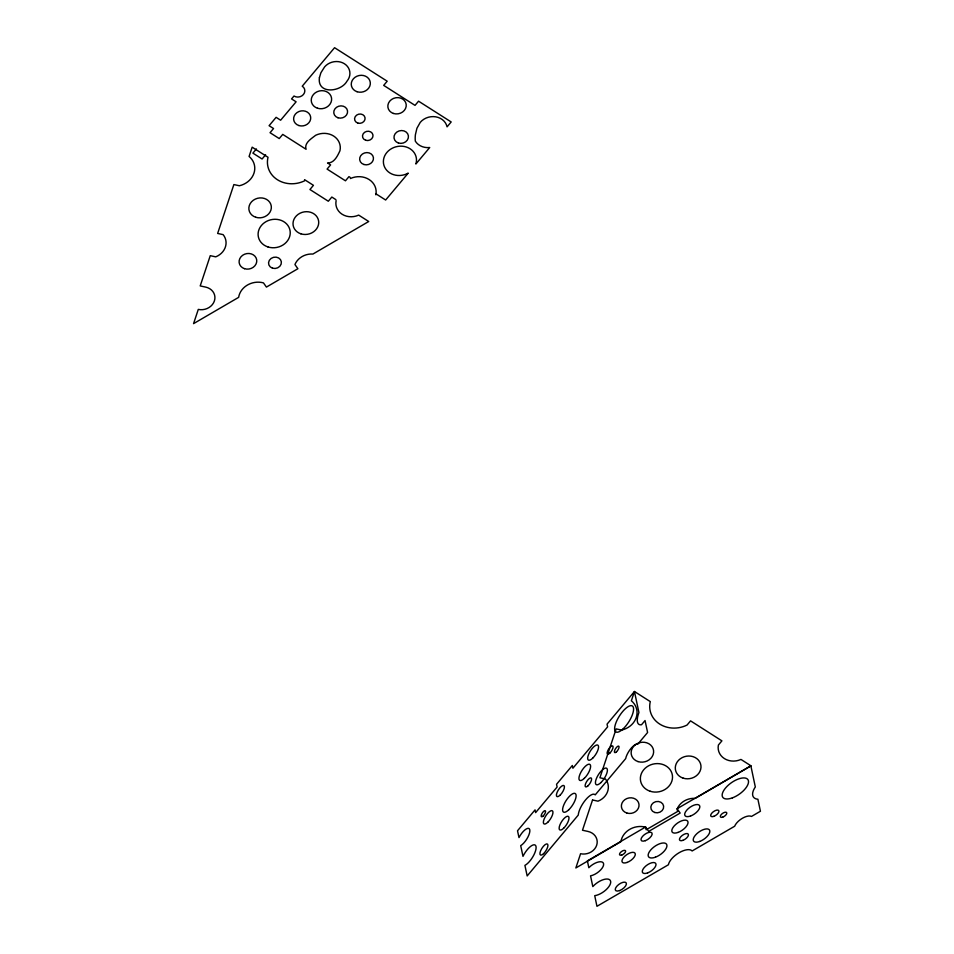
<?xml version="1.0" encoding="UTF-8"?>
<svg xmlns="http://www.w3.org/2000/svg" width="954" height="954" viewBox="0 0 954 954"><rect width="100%" height="100%" fill="white"/><g stroke="black" fill="none" stroke-linecap="round" stroke-linejoin="round"><path stroke-width="1.43" d="M256.399 148.955L252.893 153.129L262.088 158.996L265.594 154.81M350.094 177.337L348.973 176.633L345.467 180.807L327.079 169.085L330.597 164.911L327.556 162.967C334.174 163.229 337.585 155.836 339.958 150.744A17.196 15.073 -12.1 0 0 333.661 136.052A17.196 15.073 -12.1 0 0 315.691 135.265C311.541 138.533 303.921 143.028 306.079 149.277L282.742 134.395L279.236 138.569L270.042 132.701L273.548 128.528L269.088 125.689L276.111 117.33L280.631 120.216L296.098 101.804L291.566 98.918L293.999 96.02A6.761 5.927 -12.1 0 0 303.432 94.506A6.761 5.927 -12.1 0 0 302.239 86.206L334.568 47.7L387.193 81.209L383.687 85.383L415.026 105.381L418.556 101.184L451.182 121.957L447.068 126.858A15.216 13.332 -12.1 0 0 435.751 116.829A15.216 13.332 -12.1 0 0 420.225 122.398L416.922 128.289L415.407 134.693A38.828 34.022 -12.1 0 0 415.324 141.156A15.216 13.332 -12.1 0 0 429.705 147.536L415.884 164.005A16.635 14.572 -12.1 0 0 400.036 146.177A16.635 14.572 -12.1 0 0 383.937 165.364A16.635 14.572 -12.1 0 0 408.217 173.127L385.643 200.018L375.602 193.602M304.541 179.65L313.437 185.326L309.931 189.512L328.319 201.234L331.825 197.049L335.891 199.648M304.767 180.723A25.853 22.657 -12.1 0 1 277.387 179.722A25.853 22.657 -12.1 0 1 268.014 157.279L252.166 147.178L249.089 156.444A19.39 16.993 -12.1 0 1 253.967 173.211A19.39 16.993 -12.1 0 1 239.359 185.756L233.873 184.563L217.643 233.444L223.129 234.636A16.564 14.513 -12.1 0 1 215.747 256.853L210.262 255.672L200.209 285.926L205.694 287.106A12.998 11.388 -12.1 0 1 214.388 300.939A12.998 11.388 -12.1 0 1 198.289 309.406L193.567 323.633L238.643 297.35A18.686 16.373 -12.1 0 1 263.459 282.885L266.428 287.082L297.887 268.73L294.929 264.532A16.981 14.882 -12.1 0 1 312.936 254.038L368.721 221.507L358.68 215.103A16.158 14.155 -12.1 0 1 342.081 214.233A16.158 14.155 -12.1 0 1 336.118 200.71M350.356 178.541A18.269 16.003 -12.1 0 1 369.115 179.531A18.269 16.003 -12.1 0 1 375.864 194.819M319.411 77.668C317.026 94.637 340.852 92.192 346.958 81.209A14.227 12.462 -12.1 0 0 344.43 63.751A14.227 12.462 -12.1 0 0 324.587 66.935L320.89 72.778L319.411 77.668M592.541 799.989L582.489 830.242L587.974 831.435A12.998 11.388 -12.1 0 1 596.667 845.268A12.998 11.388 -12.1 0 1 580.569 853.735L575.846 867.961L620.923 841.678A18.686 16.373 -12.1 0 1 645.739 827.201L648.708 831.399L680.166 813.058L677.209 808.861A16.981 14.882 -12.1 0 1 695.216 798.367L751.001 765.835L740.96 759.432A16.158 14.155 -12.1 0 1 724.36 758.561A16.158 14.155 -12.1 0 1 718.398 745.038L721.904 740.853L690.553 720.866L687.047 725.052A25.853 22.657 -12.1 0 1 659.667 724.05A25.853 22.657 -12.1 0 1 650.294 701.607L634.446 691.507L607.042 724.146L607.626 726.853L572.901 768.208L572.328 765.502L556.54 784.307L557.112 787.014L535.623 812.605L535.051 809.898L517.521 830.767L518.988 837.588A10.411 3.744 -57.5 0 1 527.502 828.43A10.411 3.744 -57.5 0 1 528.886 834.929A10.411 3.744 -57.5 0 1 520.705 845.649L522.983 856.358A12.223 4.4 -57.5 0 1 533.203 844.934A12.223 4.4 -57.5 0 1 534.872 852.757A12.223 4.4 -57.5 0 1 524.915 865.373L527.168 875.939L578.255 815.086A14.334 5.152 -57.5 0 1 585.637 799.822A14.334 5.152 -57.5 0 1 595.224 794.873L625.657 758.633A10.744 3.864 -57.5 0 1 631.023 748.389A10.744 3.864 -57.5 0 1 637.689 744.287L647.599 732.493L645.047 720.544L641.541 724.73A20.654 7.429 -57.5 0 1 638.93 712.519L634.446 691.507L631.369 700.773A19.39 16.993 -12.1 0 1 636.246 717.539A19.39 16.993 -12.1 0 1 621.638 730.084L616.153 728.892L599.911 777.772L605.408 778.965A16.564 14.513 -12.1 0 1 598.027 801.181L592.541 799.989M645.56 827.046L587.39 860.878L588.833 867.746A10.411 4.71 -35.2 0 1 600.674 861.736A10.411 4.71 -35.2 0 1 602.046 868.271A10.411 4.71 -35.2 0 1 590.538 875.844L592.816 886.612A12.223 5.533 -35.2 0 1 607.042 879.004A12.223 5.533 -35.2 0 1 608.7 886.874A12.223 5.533 -35.2 0 1 594.724 895.675L596.954 906.3L668.396 864.765A14.334 6.487 -35.2 0 1 679.165 852.685A14.334 6.487 -35.2 0 1 692.115 850.968L734.652 826.236A10.744 4.865 -35.2 0 1 742.427 818.246A10.744 4.865 -35.2 0 1 751.49 816.445L760.433 811.246L757.893 799.237A20.654 9.349 -35.2 0 1 755.318 786.967L750.858 765.823L677.042 808.754L677.614 811.472L646.144 829.777L645.56 827.046M654.754 812.498A6.463 5.664 -12.1 0 0 663.626 806.094A6.463 5.664 -12.1 0 0 653.359 802.779A6.463 5.664 -12.1 0 0 654.754 812.498M683.171 778.154A12.927 11.329 -12.1 0 0 700.904 765.37A12.927 11.329 -12.1 0 0 680.357 758.728A12.927 11.329 -12.1 0 0 683.171 778.154M638.035 761.59A11.317 9.91 -12.1 0 0 653.55 750.393A11.317 9.91 -12.1 0 0 635.579 744.585A11.317 9.91 -12.1 0 0 638.035 761.59M626.778 813.011A8.884 7.787 -12.1 0 0 638.977 804.222A8.884 7.787 -12.1 0 0 624.858 799.655A8.884 7.787 -12.1 0 0 626.778 813.011M650.223 791.271A16.158 14.155 -12.1 0 0 672.391 775.292A16.158 14.155 -12.1 0 0 646.717 766.98A16.158 14.155 -12.1 0 0 650.223 791.271M647.623 872.91A8.002 3.625 -35.2 0 0 655.708 863.418A8.002 3.625 -35.2 0 0 644.105 867.699A8.002 3.625 -35.2 0 0 647.623 872.91M645.333 840.689A6.535 2.957 -35.2 0 0 651.928 832.949A6.535 2.957 -35.2 0 0 642.471 836.443A6.535 2.957 -35.2 0 0 645.333 840.689M682.945 840.355A5.271 2.385 -35.2 0 0 688.263 834.118A5.271 2.385 -35.2 0 0 680.631 836.932A5.271 2.385 -35.2 0 0 682.945 840.355M722.834 817.101A3.792 1.717 -35.2 0 0 726.662 812.605A3.792 1.717 -35.2 0 0 721.176 814.633A3.792 1.717 -35.2 0 0 722.834 817.101M619.587 890.595A6.535 2.957 -35.2 0 0 626.182 882.855A6.535 2.957 -35.2 0 0 616.725 886.349A6.535 2.957 -35.2 0 0 619.587 890.595M713.878 816.338A4.842 2.194 -35.2 0 0 718.767 810.602A4.842 2.194 -35.2 0 0 711.756 813.19A4.842 2.194 -35.2 0 0 713.878 816.338M699.687 841.464A9.695 4.388 -35.2 0 0 709.478 829.98A9.695 4.388 -35.2 0 0 695.442 835.155A9.695 4.388 -35.2 0 0 699.687 841.464M690.565 816.004A8.848 4.007 -35.2 0 0 699.509 805.51A8.848 4.007 -35.2 0 0 686.689 810.244A8.848 4.007 -35.2 0 0 690.565 816.004M732.41 797.854A15.383 6.964 -35.2 0 0 747.936 779.633A15.383 6.964 -35.2 0 0 725.66 787.861A15.383 6.964 -35.2 0 0 732.41 797.854M678.103 832.413A9.48 4.293 -35.2 0 0 687.679 821.167A9.48 4.293 -35.2 0 0 673.953 826.247A9.48 4.293 -35.2 0 0 678.103 832.413M627.148 862.428A7.799 3.53 -35.2 0 0 635.018 853.186A7.799 3.53 -35.2 0 0 623.725 857.36A7.799 3.53 -35.2 0 0 627.148 862.428M621.889 854.975A3.577 1.622 -35.2 0 0 625.502 850.729A3.577 1.622 -35.2 0 0 620.315 852.649A3.577 1.622 -35.2 0 0 621.889 854.975M655.458 857.181A10.959 4.961 -35.2 0 0 666.524 844.195A10.959 4.961 -35.2 0 0 650.652 850.05A10.959 4.961 -35.2 0 0 655.458 857.181M568.822 809.719A10.959 3.935 -57.5 0 0 575.489 793.728A10.959 3.935 -57.5 0 0 563.802 804.914A10.959 3.935 -57.5 0 0 568.822 809.719M543.184 815.992A3.577 1.288 -57.5 0 0 545.366 810.769A3.577 1.288 -57.5 0 0 541.55 814.43A3.577 1.288 -57.5 0 0 543.184 815.992M547.775 822.276A7.799 2.802 -57.5 0 0 552.509 810.9A7.799 2.802 -57.5 0 0 544.209 818.866A7.799 2.802 -57.5 0 0 547.775 822.276M584.301 778.369A9.48 3.411 -57.5 0 0 590.061 764.524A9.48 3.411 -57.5 0 0 579.96 774.219A9.48 3.411 -57.5 0 0 584.301 778.369M623.32 728.677A15.383 5.533 -57.5 0 0 632.669 706.222A15.383 5.533 -57.5 0 0 616.284 721.939A15.383 5.533 -57.5 0 0 623.32 728.677M592.672 758.203A8.848 3.184 -57.5 0 0 598.051 745.289A8.848 3.184 -57.5 0 0 588.618 754.328A8.848 3.184 -57.5 0 0 592.672 758.203M600.937 782.566A9.695 3.482 -57.5 0 0 606.827 768.411A9.695 3.482 -57.5 0 0 596.5 778.309A9.695 3.482 -57.5 0 0 600.937 782.566M609.868 753.088A4.842 1.741 -57.5 0 0 612.814 746.016A4.842 1.741 -57.5 0 0 607.65 750.965A4.842 1.741 -57.5 0 0 609.868 753.088M543.589 853.651A6.535 2.349 -57.5 0 0 547.56 844.111A6.535 2.349 -57.5 0 0 540.608 850.789A6.535 2.349 -57.5 0 0 543.589 853.651M616.546 751.752A3.792 1.359 -57.5 0 0 618.848 746.219A3.792 1.359 -57.5 0 0 614.805 750.094A3.792 1.359 -57.5 0 0 616.546 751.752M588.105 785.726A5.271 1.896 -57.5 0 0 591.301 778.047A5.271 1.896 -57.5 0 0 585.684 783.425A5.271 1.896 -57.5 0 0 588.105 785.726M560.093 795.183A6.535 2.349 -57.5 0 0 564.064 785.643A6.535 2.349 -57.5 0 0 557.1 792.321A6.535 2.349 -57.5 0 0 560.093 795.183M563.659 828.227A8.002 2.886 -57.5 0 0 568.524 816.541A8.002 2.886 -57.5 0 0 559.986 824.721A8.002 2.886 -57.5 0 0 563.659 828.227M267.943 246.943A16.158 14.155 -12.1 0 0 290.111 230.963A16.158 14.155 -12.1 0 0 264.437 222.664A16.158 14.155 -12.1 0 0 267.943 246.943M244.51 268.682A8.884 7.787 -12.1 0 0 256.698 259.893A8.884 7.787 -12.1 0 0 242.578 255.326A8.884 7.787 -12.1 0 0 244.51 268.682M255.755 217.262A11.317 9.91 -12.1 0 0 271.27 206.076A11.317 9.91 -12.1 0 0 253.299 200.257A11.317 9.91 -12.1 0 0 255.755 217.262M300.892 233.825A12.927 11.329 -12.1 0 0 318.624 221.042A12.927 11.329 -12.1 0 0 298.077 214.4A12.927 11.329 -12.1 0 0 300.892 233.825M272.474 268.169A6.463 5.664 -12.1 0 0 281.347 261.778A6.463 5.664 -12.1 0 0 271.079 258.451A6.463 5.664 -12.1 0 0 272.474 268.169M357.094 91.727A9.588 8.407 -12.1 0 0 370.259 82.247A9.588 8.407 -12.1 0 0 355.019 77.31A9.588 8.407 -12.1 0 0 357.094 91.727M393.465 113.466A9.266 8.121 -12.1 0 0 406.177 104.308A9.266 8.121 -12.1 0 0 391.462 99.55A9.266 8.121 -12.1 0 0 393.465 113.466M363.891 164.493A6.94 6.082 -12.1 0 0 373.419 157.625A6.94 6.082 -12.1 0 0 362.377 154.047A6.94 6.082 -12.1 0 0 363.891 164.493M317.479 108.231A10.255 8.991 -12.1 0 0 331.551 98.095A10.255 8.991 -12.1 0 0 315.249 92.824A10.255 8.991 -12.1 0 0 317.479 108.231M338.002 117.771A6.94 6.082 -12.1 0 0 347.53 110.891A6.94 6.082 -12.1 0 0 336.5 107.325A6.94 6.082 -12.1 0 0 338.002 117.771M365.716 140.286A5.295 4.639 -12.1 0 0 372.978 135.051A5.295 4.639 -12.1 0 0 364.571 132.332A5.295 4.639 -12.1 0 0 365.716 140.286M298.852 125.534A8.598 7.537 -12.1 0 0 310.646 117.02A8.598 7.537 -12.1 0 0 296.98 112.608A8.598 7.537 -12.1 0 0 298.852 125.534M357.798 123.078A5.295 4.639 -12.1 0 0 365.06 117.843A5.295 4.639 -12.1 0 0 356.641 115.124A5.295 4.639 -12.1 0 0 357.798 123.078M398.414 143.005A7.274 6.38 -12.1 0 0 408.395 135.802A7.274 6.38 -12.1 0 0 396.828 132.069A7.274 6.38 -12.1 0 0 398.414 143.005"/></g></svg>
